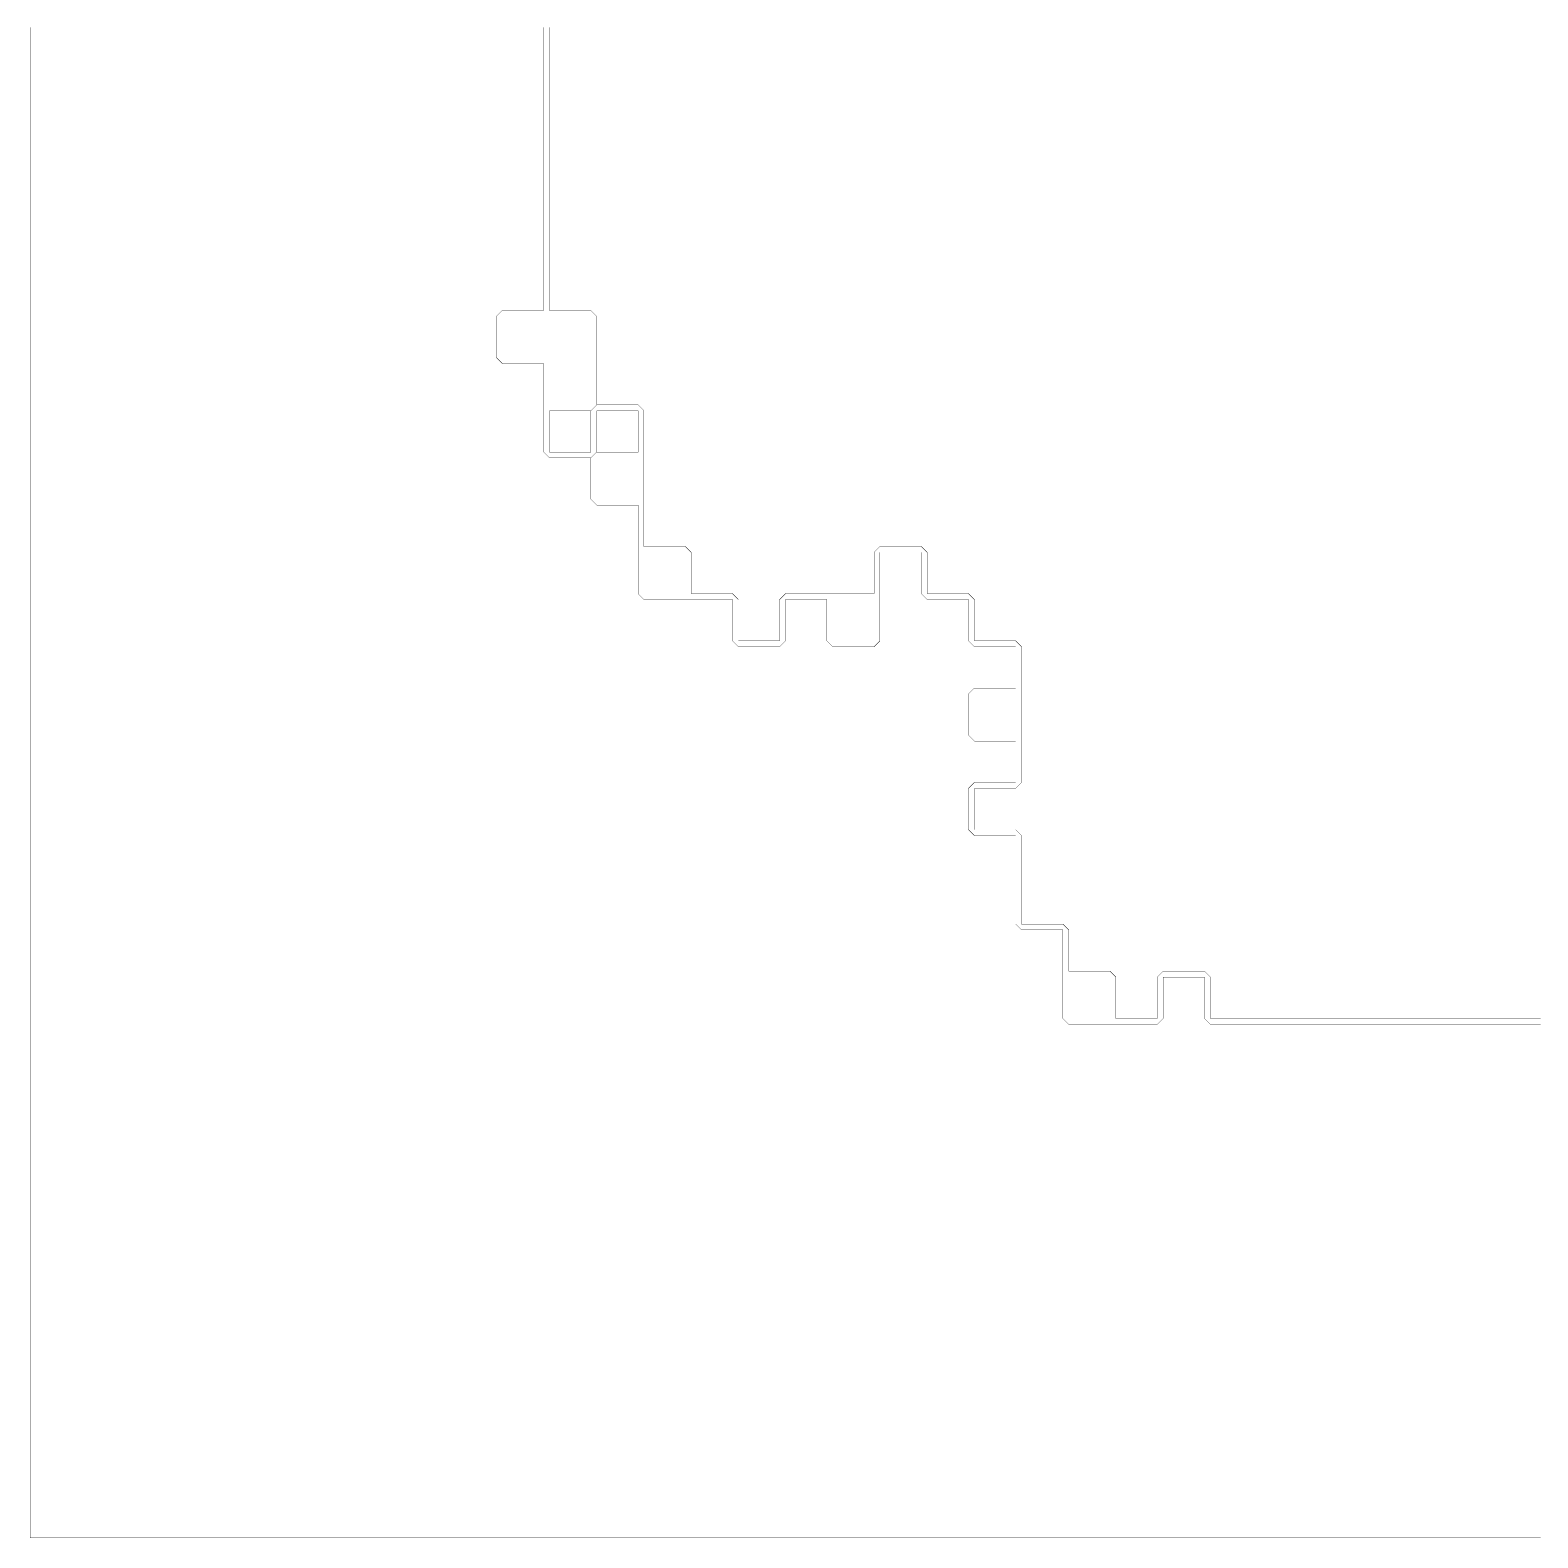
# Model space of a CAD drawing. Header units: metres. Extents: x 0 to 4990, y -4990 to 0.
# Drawn here: x 0 to 2495, y -4990 to -2495 of the extents above; entities that cross this region are included whole.
import ezdxf

# ---------------------------------------------------------------- set-up
doc = ezdxf.new("R2010")
doc.units = ezdxf.units.M
doc.layers.add('conductor', color=1, linetype='Continuous')
doc.layers.add('substrate', color=5, linetype='Continuous')

msp = doc.modelspace()

# ---------------------------------------------------------------- linework, layer by layer
at = {"layer": 'conductor', "const_width": 0.5}
msp.add_lwpolyline([(859.375, -2490.234375), (859.375, -2500), (859.375, -2509.765625), (859.375, -2519.53125), (859.375, -2529.296875), (859.375, -2539.0625), (859.375, -2548.828125), (859.375, -2558.59375), (859.375, -2568.359375), (859.375, -2578.125), (859.375, -2587.890625), (859.375, -2597.65625), (859.375, -2607.421875), (859.375, -2617.1875), (859.375, -2626.953125), (859.375, -2636.71875), (859.375, -2646.484375), (859.375, -2656.25), (859.375, -2666.015625), (859.375, -2675.78125), (859.375, -2685.546875), (859.375, -2695.3125), (859.375, -2705.078125), (859.375, -2714.84375), (859.375, -2724.609375), (859.375, -2734.375), (859.375, -2744.140625), (859.375, -2753.90625), (859.375, -2763.671875), (859.375, -2773.4375), (859.375, -2783.203125), (859.375, -2792.96875), (859.375, -2802.734375), (859.375, -2812.5), (859.375, -2822.265625), (859.375, -2832.03125), (859.375, -2841.796875), (859.375, -2851.5625), (859.375, -2861.328125), (859.375, -2871.09375), (859.375, -2880.859375), (859.375, -2890.625), (859.375, -2900.390625), (859.375, -2910.15625), (859.375, -2919.921875), (859.375, -2929.6875), (859.375, -2939.453125), (859.375, -2949.21875), (859.375, -2958.984375), (869.140625, -2958.984375), (878.90625, -2958.984375), (888.671875, -2958.984375), (898.4375, -2958.984375), (908.203125, -2958.984375), (917.96875, -2958.984375), (927.734375, -2958.984375), (937.5, -2968.75), (937.5, -2978.515625), (937.5, -2988.28125), (937.5, -2998.046875), (937.5, -3007.8125), (937.5, -3017.578125), (937.5, -3027.34375), (937.5, -3037.109375), (937.5, -3046.875), (937.5, -3056.640625), (937.5, -3066.40625), (937.5, -3076.171875), (937.5, -3085.9375), (937.5, -3095.703125), (937.5, -3105.46875), (937.5, -3115.234375), (927.734375, -3125), (917.96875, -3125), (908.203125, -3125), (898.4375, -3125), (888.671875, -3125), (878.90625, -3125), (869.140625, -3125), (859.375, -3125), (859.375, -3134.765625), (859.375, -3144.53125), (859.375, -3154.296875), (859.375, -3164.0625), (859.375, -3173.828125), (859.375, -3183.59375), (859.375, -3193.359375), (869.140625, -3193.359375), (878.90625, -3193.359375), (888.671875, -3193.359375), (898.4375, -3193.359375), (908.203125, -3193.359375), (917.96875, -3193.359375), (927.734375, -3193.359375), (927.734375, -3183.59375), (927.734375, -3173.828125), (927.734375, -3164.0625), (927.734375, -3154.296875), (927.734375, -3144.53125), (927.734375, -3134.765625), (927.734375, -3125), (937.5, -3115.234375), (947.265625, -3115.234375), (957.03125, -3115.234375), (966.796875, -3115.234375), (976.5625, -3115.234375), (986.328125, -3115.234375), (996.09375, -3115.234375), (1005.859375, -3115.234375), (1015.625, -3125), (1015.625, -3134.765625), (1015.625, -3144.53125), (1015.625, -3154.296875), (1015.625, -3164.0625), (1015.625, -3173.828125), (1015.625, -3183.59375), (1015.625, -3193.359375), (1015.625, -3203.125), (1015.625, -3212.890625), (1015.625, -3222.65625), (1015.625, -3232.421875), (1015.625, -3242.1875), (1015.625, -3251.953125), (1015.625, -3261.71875), (1015.625, -3271.484375), (1015.625, -3281.25), (1015.625, -3291.015625), (1015.625, -3300.78125), (1015.625, -3310.546875), (1015.625, -3320.3125), (1015.625, -3330.078125), (1015.625, -3339.84375), (1015.625, -3349.609375), (1025.390625, -3349.609375), (1035.15625, -3349.609375), (1044.921875, -3349.609375), (1054.6875, -3349.609375), (1064.453125, -3349.609375), (1074.21875, -3349.609375), (1083.984375, -3349.609375), (1093.75, -3359.375), (1093.75, -3369.140625), (1093.75, -3378.90625), (1093.75, -3388.671875), (1093.75, -3398.4375), (1093.75, -3408.203125), (1093.75, -3417.96875), (1093.75, -3427.734375), (1103.515625, -3427.734375), (1113.28125, -3427.734375), (1123.046875, -3427.734375), (1132.8125, -3427.734375), (1142.578125, -3427.734375), (1152.34375, -3427.734375), (1162.109375, -3427.734375), (1171.875, -3437.5), (1171.875, -3447.265625), (1171.875, -3457.03125), (1171.875, -3466.796875), (1171.875, -3476.5625), (1171.875, -3486.328125), (1171.875, -3496.09375), (1171.875, -3505.859375), (1181.640625, -3505.859375), (1191.40625, -3505.859375), (1201.171875, -3505.859375), (1210.9375, -3505.859375), (1220.703125, -3505.859375), (1230.46875, -3505.859375), (1240.234375, -3505.859375), (1240.234375, -3496.09375), (1240.234375, -3486.328125), (1240.234375, -3476.5625), (1240.234375, -3466.796875), (1240.234375, -3457.03125), (1240.234375, -3447.265625), (1240.234375, -3437.5), (1250, -3427.734375), (1259.765625, -3427.734375), (1269.53125, -3427.734375), (1279.296875, -3427.734375), (1289.0625, -3427.734375), (1298.828125, -3427.734375), (1308.59375, -3427.734375), (1318.359375, -3427.734375), (1328.125, -3427.734375), (1337.890625, -3427.734375), (1347.65625, -3427.734375), (1357.421875, -3427.734375), (1367.1875, -3427.734375), (1376.953125, -3427.734375), (1386.71875, -3427.734375), (1396.484375, -3427.734375), (1396.484375, -3417.96875), (1396.484375, -3408.203125), (1396.484375, -3398.4375), (1396.484375, -3388.671875), (1396.484375, -3378.90625), (1396.484375, -3369.140625), (1396.484375, -3359.375), (1406.25, -3349.609375), (1416.015625, -3349.609375), (1425.78125, -3349.609375), (1435.546875, -3349.609375), (1445.3125, -3349.609375), (1455.078125, -3349.609375), (1464.84375, -3349.609375), (1474.609375, -3349.609375), (1484.375, -3359.375), (1484.375, -3369.140625), (1484.375, -3378.90625), (1484.375, -3388.671875), (1484.375, -3398.4375), (1484.375, -3408.203125), (1484.375, -3417.96875), (1484.375, -3427.734375), (1494.140625, -3427.734375), (1503.90625, -3427.734375), (1513.671875, -3427.734375), (1523.4375, -3427.734375), (1533.203125, -3427.734375), (1542.96875, -3427.734375), (1552.734375, -3427.734375), (1562.5, -3437.5), (1562.5, -3447.265625), (1562.5, -3457.03125), (1562.5, -3466.796875), (1562.5, -3476.5625), (1562.5, -3486.328125), (1562.5, -3496.09375), (1562.5, -3505.859375), (1572.265625, -3505.859375), (1582.03125, -3505.859375), (1591.796875, -3505.859375), (1601.5625, -3505.859375), (1611.328125, -3505.859375), (1621.09375, -3505.859375), (1630.859375, -3505.859375), (1640.625, -3515.625), (1640.625, -3525.390625), (1640.625, -3535.15625), (1640.625, -3544.921875), (1640.625, -3554.6875), (1640.625, -3564.453125), (1640.625, -3574.21875), (1640.625, -3583.984375), (1640.625, -3593.75), (1640.625, -3603.515625), (1640.625, -3613.28125), (1640.625, -3623.046875), (1640.625, -3632.8125), (1640.625, -3642.578125), (1640.625, -3652.34375), (1640.625, -3662.109375), (1640.625, -3671.875), (1640.625, -3681.640625), (1640.625, -3691.40625), (1640.625, -3701.171875), (1640.625, -3710.9375), (1640.625, -3720.703125), (1640.625, -3730.46875), (1640.625, -3740.234375), (1630.859375, -3750), (1621.09375, -3750), (1611.328125, -3750), (1601.5625, -3750), (1591.796875, -3750), (1582.03125, -3750), (1572.265625, -3750), (1562.5, -3750), (1562.5, -3759.765625), (1562.5, -3769.53125), (1562.5, -3779.296875), (1562.5, -3789.0625), (1562.5, -3798.828125), (1562.5, -3808.59375), (1562.5, -3818.359375), (1572.265625, -3818.359375), (1582.03125, -3818.359375), (1591.796875, -3818.359375), (1601.5625, -3818.359375), (1611.328125, -3818.359375), (1621.09375, -3818.359375), (1630.859375, -3818.359375), (1640.625, -3828.125), (1640.625, -3837.890625), (1640.625, -3847.65625), (1640.625, -3857.421875), (1640.625, -3867.1875), (1640.625, -3876.953125), (1640.625, -3886.71875), (1640.625, -3896.484375), (1640.625, -3906.25), (1640.625, -3916.015625), (1640.625, -3925.78125), (1640.625, -3935.546875), (1640.625, -3945.3125), (1640.625, -3955.078125), (1640.625, -3964.84375), (1640.625, -3974.609375), (1650.390625, -3974.609375), (1660.15625, -3974.609375), (1669.921875, -3974.609375), (1679.6875, -3974.609375), (1689.453125, -3974.609375), (1699.21875, -3974.609375), (1708.984375, -3974.609375), (1718.75, -3984.375), (1718.75, -3994.140625), (1718.75, -4003.90625), (1718.75, -4013.671875), (1718.75, -4023.4375), (1718.75, -4033.203125), (1718.75, -4042.96875), (1718.75, -4052.734375), (1728.515625, -4052.734375), (1738.28125, -4052.734375), (1748.046875, -4052.734375), (1757.8125, -4052.734375), (1767.578125, -4052.734375), (1777.34375, -4052.734375), (1787.109375, -4052.734375), (1796.875, -4062.5), (1796.875, -4072.265625), (1796.875, -4082.03125), (1796.875, -4091.796875), (1796.875, -4101.5625), (1796.875, -4111.328125), (1796.875, -4121.09375), (1796.875, -4130.859375), (1806.640625, -4130.859375), (1816.40625, -4130.859375), (1826.171875, -4130.859375), (1835.9375, -4130.859375), (1845.703125, -4130.859375), (1855.46875, -4130.859375), (1865.234375, -4130.859375), (1865.234375, -4121.09375), (1865.234375, -4111.328125), (1865.234375, -4101.5625), (1865.234375, -4091.796875), (1865.234375, -4082.03125), (1865.234375, -4072.265625), (1865.234375, -4062.5), (1875, -4052.734375), (1884.765625, -4052.734375), (1894.53125, -4052.734375), (1904.296875, -4052.734375), (1914.0625, -4052.734375), (1923.828125, -4052.734375), (1933.59375, -4052.734375), (1943.359375, -4052.734375), (1953.125, -4062.5), (1953.125, -4072.265625), (1953.125, -4082.03125), (1953.125, -4091.796875), (1953.125, -4101.5625), (1953.125, -4111.328125), (1953.125, -4121.09375), (1953.125, -4130.859375), (1962.890625, -4130.859375), (1972.65625, -4130.859375), (1982.421875, -4130.859375), (1992.1875, -4130.859375), (2001.953125, -4130.859375), (2011.71875, -4130.859375), (2021.484375, -4130.859375), (2031.25, -4130.859375), (2041.015625, -4130.859375), (2050.78125, -4130.859375), (2060.546875, -4130.859375), (2070.3125, -4130.859375), (2080.078125, -4130.859375), (2089.84375, -4130.859375), (2099.609375, -4130.859375), (2109.375, -4130.859375), (2119.140625, -4130.859375), (2128.90625, -4130.859375), (2138.671875, -4130.859375), (2148.4375, -4130.859375), (2158.203125, -4130.859375), (2167.96875, -4130.859375), (2177.734375, -4130.859375), (2187.5, -4130.859375), (2197.265625, -4130.859375), (2207.03125, -4130.859375), (2216.796875, -4130.859375), (2226.5625, -4130.859375), (2236.328125, -4130.859375), (2246.09375, -4130.859375), (2255.859375, -4130.859375), (2265.625, -4130.859375), (2275.390625, -4130.859375), (2285.15625, -4130.859375), (2294.921875, -4130.859375), (2304.6875, -4130.859375), (2314.453125, -4130.859375), (2324.21875, -4130.859375), (2333.984375, -4130.859375), (2343.75, -4130.859375), (2353.515625, -4130.859375), (2363.28125, -4130.859375), (2373.046875, -4130.859375), (2382.8125, -4130.859375), (2392.578125, -4130.859375), (2402.34375, -4130.859375), (2412.109375, -4130.859375), (2421.875, -4130.859375), (2431.640625, -4130.859375), (2441.40625, -4130.859375), (2451.171875, -4130.859375), (2460.9375, -4130.859375), (2470.703125, -4130.859375), (2480.46875, -4130.859375), (2490.234375, -4130.859375), (2500, -4130.859375)], dxfattribs=at)
at = {"layer": 'substrate', "const_width": 0.5}
for points in [[(0, -2490.234375), (0, -2500), (0, -2509.765625), (0, -2519.53125), (0, -2529.296875), (0, -2539.0625), (0, -2548.828125), (0, -2558.59375), (0, -2568.359375), (0, -2578.125), (0, -2587.890625), (0, -2597.65625), (0, -2607.421875), (0, -2617.1875), (0, -2626.953125), (0, -2636.71875), (0, -2646.484375), (0, -2656.25), (0, -2666.015625), (0, -2675.78125), (0, -2685.546875), (0, -2695.3125), (0, -2705.078125), (0, -2714.84375), (0, -2724.609375), (0, -2734.375), (0, -2744.140625), (0, -2753.90625), (0, -2763.671875), (0, -2773.4375), (0, -2783.203125), (0, -2792.96875), (0, -2802.734375), (0, -2812.5), (0, -2822.265625), (0, -2832.03125), (0, -2841.796875), (0, -2851.5625), (0, -2861.328125), (0, -2871.09375), (0, -2880.859375), (0, -2890.625), (0, -2900.390625), (0, -2910.15625), (0, -2919.921875), (0, -2929.6875), (0, -2939.453125), (0, -2949.21875), (0, -2958.984375), (0, -2968.75), (0, -2978.515625), (0, -2988.28125), (0, -2998.046875), (0, -3007.8125), (0, -3017.578125), (0, -3027.34375), (0, -3037.109375), (0, -3046.875), (0, -3056.640625), (0, -3066.40625), (0, -3076.171875), (0, -3085.9375), (0, -3095.703125), (0, -3105.46875), (0, -3115.234375), (0, -3125), (0, -3134.765625), (0, -3144.53125), (0, -3154.296875), (0, -3164.0625), (0, -3173.828125), (0, -3183.59375), (0, -3193.359375), (0, -3203.125), (0, -3212.890625), (0, -3222.65625), (0, -3232.421875), (0, -3242.1875), (0, -3251.953125), (0, -3261.71875), (0, -3271.484375), (0, -3281.25), (0, -3291.015625), (0, -3300.78125), (0, -3310.546875), (0, -3320.3125), (0, -3330.078125), (0, -3339.84375), (0, -3349.609375), (0, -3359.375), (0, -3369.140625), (0, -3378.90625), (0, -3388.671875), (0, -3398.4375), (0, -3408.203125), (0, -3417.96875), (0, -3427.734375), (0, -3437.5), (0, -3447.265625), (0, -3457.03125), (0, -3466.796875), (0, -3476.5625), (0, -3486.328125), (0, -3496.09375), (0, -3505.859375), (0, -3515.625), (0, -3525.390625), (0, -3535.15625), (0, -3544.921875), (0, -3554.6875), (0, -3564.453125), (0, -3574.21875), (0, -3583.984375), (0, -3593.75), (0, -3603.515625), (0, -3613.28125), (0, -3623.046875), (0, -3632.8125), (0, -3642.578125), (0, -3652.34375), (0, -3662.109375), (0, -3671.875), (0, -3681.640625), (0, -3691.40625), (0, -3701.171875), (0, -3710.9375), (0, -3720.703125), (0, -3730.46875), (0, -3740.234375), (0, -3750), (0, -3759.765625), (0, -3769.53125), (0, -3779.296875), (0, -3789.0625), (0, -3798.828125), (0, -3808.59375), (0, -3818.359375), (0, -3828.125), (0, -3837.890625), (0, -3847.65625), (0, -3857.421875), (0, -3867.1875), (0, -3876.953125), (0, -3886.71875), (0, -3896.484375), (0, -3906.25), (0, -3916.015625), (0, -3925.78125), (0, -3935.546875), (0, -3945.3125), (0, -3955.078125), (0, -3964.84375), (0, -3974.609375), (0, -3984.375), (0, -3994.140625), (0, -4003.90625), (0, -4013.671875), (0, -4023.4375), (0, -4033.203125), (0, -4042.96875), (0, -4052.734375), (0, -4062.5), (0, -4072.265625), (0, -4082.03125), (0, -4091.796875), (0, -4101.5625), (0, -4111.328125), (0, -4121.09375), (0, -4130.859375), (0, -4140.625), (0, -4150.390625), (0, -4160.15625), (0, -4169.921875), (0, -4179.6875), (0, -4189.453125), (0, -4199.21875), (0, -4208.984375), (0, -4218.75), (0, -4228.515625), (0, -4238.28125), (0, -4248.046875), (0, -4257.8125), (0, -4267.578125), (0, -4277.34375), (0, -4287.109375), (0, -4296.875), (0, -4306.640625), (0, -4316.40625), (0, -4326.171875), (0, -4335.9375), (0, -4345.703125), (0, -4355.46875), (0, -4365.234375), (0, -4375), (0, -4384.765625), (0, -4394.53125), (0, -4404.296875), (0, -4414.0625), (0, -4423.828125), (0, -4433.59375), (0, -4443.359375), (0, -4453.125), (0, -4462.890625), (0, -4472.65625), (0, -4482.421875), (0, -4492.1875), (0, -4501.953125), (0, -4511.71875), (0, -4521.484375), (0, -4531.25), (0, -4541.015625), (0, -4550.78125), (0, -4560.546875), (0, -4570.3125), (0, -4580.078125), (0, -4589.84375), (0, -4599.609375), (0, -4609.375), (0, -4619.140625), (0, -4628.90625), (0, -4638.671875), (0, -4648.4375), (0, -4658.203125), (0, -4667.96875), (0, -4677.734375), (0, -4687.5), (0, -4697.265625), (0, -4707.03125), (0, -4716.796875), (0, -4726.5625), (0, -4736.328125), (0, -4746.09375), (0, -4755.859375), (0, -4765.625), (0, -4775.390625), (0, -4785.15625), (0, -4794.921875), (0, -4804.6875), (0, -4814.453125), (0, -4824.21875), (0, -4833.984375), (0, -4843.75), (0, -4853.515625), (0, -4863.28125), (0, -4873.046875), (0, -4882.8125), (0, -4892.578125), (0, -4902.34375), (0, -4912.109375), (0, -4921.875), (0, -4931.640625), (0, -4941.40625), (0, -4951.171875), (0, -4960.9375), (0, -4970.703125), (0, -4980.46875), (0, -4990.234375), (9.765625, -4990.234375), (19.53125, -4990.234375), (29.296875, -4990.234375), (39.0625, -4990.234375), (48.828125, -4990.234375), (58.59375, -4990.234375), (68.359375, -4990.234375), (78.125, -4990.234375), (87.890625, -4990.234375), (97.65625, -4990.234375), (107.421875, -4990.234375), (117.1875, -4990.234375), (126.953125, -4990.234375), (136.71875, -4990.234375), (146.484375, -4990.234375), (156.25, -4990.234375), (166.015625, -4990.234375), (175.78125, -4990.234375), (185.546875, -4990.234375), (195.3125, -4990.234375), (205.078125, -4990.234375), (214.84375, -4990.234375), (224.609375, -4990.234375), (234.375, -4990.234375), (244.140625, -4990.234375), (253.90625, -4990.234375), (263.671875, -4990.234375), (273.4375, -4990.234375), (283.203125, -4990.234375), (292.96875, -4990.234375), (302.734375, -4990.234375), (312.5, -4990.234375), (322.265625, -4990.234375), (332.03125, -4990.234375), (341.796875, -4990.234375), (351.5625, -4990.234375), (361.328125, -4990.234375), (371.09375, -4990.234375), (380.859375, -4990.234375), (390.625, -4990.234375), (400.390625, -4990.234375), (410.15625, -4990.234375), (419.921875, -4990.234375), (429.6875, -4990.234375), (439.453125, -4990.234375), (449.21875, -4990.234375), (458.984375, -4990.234375), (468.75, -4990.234375), (478.515625, -4990.234375), (488.28125, -4990.234375), (498.046875, -4990.234375), (507.8125, -4990.234375), (517.578125, -4990.234375), (527.34375, -4990.234375), (537.109375, -4990.234375), (546.875, -4990.234375), (556.640625, -4990.234375), (566.40625, -4990.234375), (576.171875, -4990.234375), (585.9375, -4990.234375), (595.703125, -4990.234375), (605.46875, -4990.234375), (615.234375, -4990.234375), (625, -4990.234375), (634.765625, -4990.234375), (644.53125, -4990.234375), (654.296875, -4990.234375), (664.0625, -4990.234375), (673.828125, -4990.234375), (683.59375, -4990.234375), (693.359375, -4990.234375), (703.125, -4990.234375), (712.890625, -4990.234375), (722.65625, -4990.234375), (732.421875, -4990.234375), (742.1875, -4990.234375), (751.953125, -4990.234375), (761.71875, -4990.234375), (771.484375, -4990.234375), (781.25, -4990.234375), (791.015625, -4990.234375), (800.78125, -4990.234375), (810.546875, -4990.234375), (820.3125, -4990.234375), (830.078125, -4990.234375), (839.84375, -4990.234375), (849.609375, -4990.234375), (859.375, -4990.234375), (869.140625, -4990.234375), (878.90625, -4990.234375), (888.671875, -4990.234375), (898.4375, -4990.234375), (908.203125, -4990.234375), (917.96875, -4990.234375), (927.734375, -4990.234375), (937.5, -4990.234375), (947.265625, -4990.234375), (957.03125, -4990.234375), (966.796875, -4990.234375), (976.5625, -4990.234375), (986.328125, -4990.234375), (996.09375, -4990.234375), (1005.859375, -4990.234375), (1015.625, -4990.234375), (1025.390625, -4990.234375), (1035.15625, -4990.234375), (1044.921875, -4990.234375), (1054.6875, -4990.234375), (1064.453125, -4990.234375), (1074.21875, -4990.234375), (1083.984375, -4990.234375), (1093.75, -4990.234375), (1103.515625, -4990.234375), (1113.28125, -4990.234375), (1123.046875, -4990.234375), (1132.8125, -4990.234375), (1142.578125, -4990.234375), (1152.34375, -4990.234375), (1162.109375, -4990.234375), (1171.875, -4990.234375), (1181.640625, -4990.234375), (1191.40625, -4990.234375), (1201.171875, -4990.234375), (1210.9375, -4990.234375), (1220.703125, -4990.234375), (1230.46875, -4990.234375), (1240.234375, -4990.234375), (1250, -4990.234375), (1259.765625, -4990.234375), (1269.53125, -4990.234375), (1279.296875, -4990.234375), (1289.0625, -4990.234375), (1298.828125, -4990.234375), (1308.59375, -4990.234375), (1318.359375, -4990.234375), (1328.125, -4990.234375), (1337.890625, -4990.234375), (1347.65625, -4990.234375), (1357.421875, -4990.234375), (1367.1875, -4990.234375), (1376.953125, -4990.234375), (1386.71875, -4990.234375), (1396.484375, -4990.234375), (1406.25, -4990.234375), (1416.015625, -4990.234375), (1425.78125, -4990.234375), (1435.546875, -4990.234375), (1445.3125, -4990.234375), (1455.078125, -4990.234375), (1464.84375, -4990.234375), (1474.609375, -4990.234375), (1484.375, -4990.234375), (1494.140625, -4990.234375), (1503.90625, -4990.234375), (1513.671875, -4990.234375), (1523.4375, -4990.234375), (1533.203125, -4990.234375), (1542.96875, -4990.234375), (1552.734375, -4990.234375), (1562.5, -4990.234375), (1572.265625, -4990.234375), (1582.03125, -4990.234375), (1591.796875, -4990.234375), (1601.5625, -4990.234375), (1611.328125, -4990.234375), (1621.09375, -4990.234375), (1630.859375, -4990.234375), (1640.625, -4990.234375), (1650.390625, -4990.234375), (1660.15625, -4990.234375), (1669.921875, -4990.234375), (1679.6875, -4990.234375), (1689.453125, -4990.234375), (1699.21875, -4990.234375), (1708.984375, -4990.234375), (1718.75, -4990.234375), (1728.515625, -4990.234375), (1738.28125, -4990.234375), (1748.046875, -4990.234375), (1757.8125, -4990.234375), (1767.578125, -4990.234375), (1777.34375, -4990.234375), (1787.109375, -4990.234375), (1796.875, -4990.234375), (1806.640625, -4990.234375), (1816.40625, -4990.234375), (1826.171875, -4990.234375), (1835.9375, -4990.234375), (1845.703125, -4990.234375), (1855.46875, -4990.234375), (1865.234375, -4990.234375), (1875, -4990.234375), (1884.765625, -4990.234375), (1894.53125, -4990.234375), (1904.296875, -4990.234375), (1914.0625, -4990.234375), (1923.828125, -4990.234375), (1933.59375, -4990.234375), (1943.359375, -4990.234375), (1953.125, -4990.234375), (1962.890625, -4990.234375), (1972.65625, -4990.234375), (1982.421875, -4990.234375), (1992.1875, -4990.234375), (2001.953125, -4990.234375), (2011.71875, -4990.234375), (2021.484375, -4990.234375), (2031.25, -4990.234375), (2041.015625, -4990.234375), (2050.78125, -4990.234375), (2060.546875, -4990.234375), (2070.3125, -4990.234375), (2080.078125, -4990.234375), (2089.84375, -4990.234375), (2099.609375, -4990.234375), (2109.375, -4990.234375), (2119.140625, -4990.234375), (2128.90625, -4990.234375), (2138.671875, -4990.234375), (2148.4375, -4990.234375), (2158.203125, -4990.234375), (2167.96875, -4990.234375), (2177.734375, -4990.234375), (2187.5, -4990.234375), (2197.265625, -4990.234375), (2207.03125, -4990.234375), (2216.796875, -4990.234375), (2226.5625, -4990.234375), (2236.328125, -4990.234375), (2246.09375, -4990.234375), (2255.859375, -4990.234375), (2265.625, -4990.234375), (2275.390625, -4990.234375), (2285.15625, -4990.234375), (2294.921875, -4990.234375), (2304.6875, -4990.234375), (2314.453125, -4990.234375), (2324.21875, -4990.234375), (2333.984375, -4990.234375), (2343.75, -4990.234375), (2353.515625, -4990.234375), (2363.28125, -4990.234375), (2373.046875, -4990.234375), (2382.8125, -4990.234375), (2392.578125, -4990.234375), (2402.34375, -4990.234375), (2412.109375, -4990.234375), (2421.875, -4990.234375), (2431.640625, -4990.234375), (2441.40625, -4990.234375), (2451.171875, -4990.234375), (2460.9375, -4990.234375), (2470.703125, -4990.234375), (2480.46875, -4990.234375), (2490.234375, -4990.234375), (2500, -4990.234375)], [(2500, -4140.625), (2490.234375, -4140.625), (2480.46875, -4140.625), (2470.703125, -4140.625), (2460.9375, -4140.625), (2451.171875, -4140.625), (2441.40625, -4140.625), (2431.640625, -4140.625), (2421.875, -4140.625), (2412.109375, -4140.625), (2402.34375, -4140.625), (2392.578125, -4140.625), (2382.8125, -4140.625), (2373.046875, -4140.625), (2363.28125, -4140.625), (2353.515625, -4140.625), (2343.75, -4140.625), (2333.984375, -4140.625), (2324.21875, -4140.625), (2314.453125, -4140.625), (2304.6875, -4140.625), (2294.921875, -4140.625), (2285.15625, -4140.625), (2275.390625, -4140.625), (2265.625, -4140.625), (2255.859375, -4140.625), (2246.09375, -4140.625), (2236.328125, -4140.625), (2226.5625, -4140.625), (2216.796875, -4140.625), (2207.03125, -4140.625), (2197.265625, -4140.625), (2187.5, -4140.625), (2177.734375, -4140.625), (2167.96875, -4140.625), (2158.203125, -4140.625), (2148.4375, -4140.625), (2138.671875, -4140.625), (2128.90625, -4140.625), (2119.140625, -4140.625), (2109.375, -4140.625), (2099.609375, -4140.625), (2089.84375, -4140.625), (2080.078125, -4140.625), (2070.3125, -4140.625), (2060.546875, -4140.625), (2050.78125, -4140.625), (2041.015625, -4140.625), (2031.25, -4140.625), (2021.484375, -4140.625), (2011.71875, -4140.625), (2001.953125, -4140.625), (1992.1875, -4140.625), (1982.421875, -4140.625), (1972.65625, -4140.625), (1962.890625, -4140.625), (1953.125, -4140.625), (1943.359375, -4130.859375), (1943.359375, -4121.09375), (1943.359375, -4111.328125), (1943.359375, -4101.5625), (1943.359375, -4091.796875), (1943.359375, -4082.03125), (1943.359375, -4072.265625), (1943.359375, -4062.5), (1933.59375, -4062.5), (1923.828125, -4062.5), (1914.0625, -4062.5), (1904.296875, -4062.5), (1894.53125, -4062.5), (1884.765625, -4062.5), (1875, -4062.5), (1875, -4072.265625), (1875, -4082.03125), (1875, -4091.796875), (1875, -4101.5625), (1875, -4111.328125), (1875, -4121.09375), (1875, -4130.859375), (1865.234375, -4140.625), (1855.46875, -4140.625), (1845.703125, -4140.625), (1835.9375, -4140.625), (1826.171875, -4140.625), (1816.40625, -4140.625), (1806.640625, -4140.625), (1796.875, -4140.625), (1787.109375, -4140.625), (1777.34375, -4140.625), (1767.578125, -4140.625), (1757.8125, -4140.625), (1748.046875, -4140.625), (1738.28125, -4140.625), (1728.515625, -4140.625), (1718.75, -4140.625), (1708.984375, -4130.859375), (1708.984375, -4121.09375), (1708.984375, -4111.328125), (1708.984375, -4101.5625), (1708.984375, -4091.796875), (1708.984375, -4082.03125), (1708.984375, -4072.265625), (1708.984375, -4062.5), (1708.984375, -4052.734375), (1708.984375, -4042.96875), (1708.984375, -4033.203125), (1708.984375, -4023.4375), (1708.984375, -4013.671875), (1708.984375, -4003.90625), (1708.984375, -3994.140625), (1708.984375, -3984.375), (1699.21875, -3984.375), (1689.453125, -3984.375), (1679.6875, -3984.375), (1669.921875, -3984.375), (1660.15625, -3984.375), (1650.390625, -3984.375), (1640.625, -3984.375), (1630.859375, -3974.609375), (1630.859375, -3964.84375), (1630.859375, -3955.078125), (1630.859375, -3945.3125), (1630.859375, -3935.546875), (1630.859375, -3925.78125), (1630.859375, -3916.015625), (1630.859375, -3906.25), (1630.859375, -3896.484375), (1630.859375, -3886.71875), (1630.859375, -3876.953125), (1630.859375, -3867.1875), (1630.859375, -3857.421875), (1630.859375, -3847.65625), (1630.859375, -3837.890625), (1630.859375, -3828.125), (1621.09375, -3828.125), (1611.328125, -3828.125), (1601.5625, -3828.125), (1591.796875, -3828.125), (1582.03125, -3828.125), (1572.265625, -3828.125), (1562.5, -3828.125), (1552.734375, -3818.359375), (1552.734375, -3808.59375), (1552.734375, -3798.828125), (1552.734375, -3789.0625), (1552.734375, -3779.296875), (1552.734375, -3769.53125), (1552.734375, -3759.765625), (1552.734375, -3750), (1562.5, -3740.234375), (1572.265625, -3740.234375), (1582.03125, -3740.234375), (1591.796875, -3740.234375), (1601.5625, -3740.234375), (1611.328125, -3740.234375), (1621.09375, -3740.234375), (1630.859375, -3740.234375), (1630.859375, -3730.46875), (1630.859375, -3720.703125), (1630.859375, -3710.9375), (1630.859375, -3701.171875), (1630.859375, -3691.40625), (1630.859375, -3681.640625), (1630.859375, -3671.875), (1621.09375, -3671.875), (1611.328125, -3671.875), (1601.5625, -3671.875), (1591.796875, -3671.875), (1582.03125, -3671.875), (1572.265625, -3671.875), (1562.5, -3671.875), (1552.734375, -3662.109375), (1552.734375, -3652.34375), (1552.734375, -3642.578125), (1552.734375, -3632.8125), (1552.734375, -3623.046875), (1552.734375, -3613.28125), (1552.734375, -3603.515625), (1552.734375, -3593.75), (1562.5, -3583.984375), (1572.265625, -3583.984375), (1582.03125, -3583.984375), (1591.796875, -3583.984375), (1601.5625, -3583.984375), (1611.328125, -3583.984375), (1621.09375, -3583.984375), (1630.859375, -3583.984375), (1630.859375, -3574.21875), (1630.859375, -3564.453125), (1630.859375, -3554.6875), (1630.859375, -3544.921875), (1630.859375, -3535.15625), (1630.859375, -3525.390625), (1630.859375, -3515.625), (1621.09375, -3515.625), (1611.328125, -3515.625), (1601.5625, -3515.625), (1591.796875, -3515.625), (1582.03125, -3515.625), (1572.265625, -3515.625), (1562.5, -3515.625), (1552.734375, -3505.859375), (1552.734375, -3496.09375), (1552.734375, -3486.328125), (1552.734375, -3476.5625), (1552.734375, -3466.796875), (1552.734375, -3457.03125), (1552.734375, -3447.265625), (1552.734375, -3437.5), (1542.96875, -3437.5), (1533.203125, -3437.5), (1523.4375, -3437.5), (1513.671875, -3437.5), (1503.90625, -3437.5), (1494.140625, -3437.5), (1484.375, -3437.5), (1474.609375, -3427.734375), (1474.609375, -3417.96875), (1474.609375, -3408.203125), (1474.609375, -3398.4375), (1474.609375, -3388.671875), (1474.609375, -3378.90625), (1474.609375, -3369.140625), (1474.609375, -3359.375), (1464.84375, -3359.375), (1455.078125, -3359.375), (1445.3125, -3359.375), (1435.546875, -3359.375), (1425.78125, -3359.375), (1416.015625, -3359.375), (1406.25, -3359.375), (1406.25, -3369.140625), (1406.25, -3378.90625), (1406.25, -3388.671875), (1406.25, -3398.4375), (1406.25, -3408.203125), (1406.25, -3417.96875), (1406.25, -3427.734375), (1406.25, -3437.5), (1406.25, -3447.265625), (1406.25, -3457.03125), (1406.25, -3466.796875), (1406.25, -3476.5625), (1406.25, -3486.328125), (1406.25, -3496.09375), (1406.25, -3505.859375), (1396.484375, -3515.625), (1386.71875, -3515.625), (1376.953125, -3515.625), (1367.1875, -3515.625), (1357.421875, -3515.625), (1347.65625, -3515.625), (1337.890625, -3515.625), (1328.125, -3515.625), (1318.359375, -3505.859375), (1318.359375, -3496.09375), (1318.359375, -3486.328125), (1318.359375, -3476.5625), (1318.359375, -3466.796875), (1318.359375, -3457.03125), (1318.359375, -3447.265625), (1318.359375, -3437.5), (1308.59375, -3437.5), (1298.828125, -3437.5), (1289.0625, -3437.5), (1279.296875, -3437.5), (1269.53125, -3437.5), (1259.765625, -3437.5), (1250, -3437.5), (1250, -3447.265625), (1250, -3457.03125), (1250, -3466.796875), (1250, -3476.5625), (1250, -3486.328125), (1250, -3496.09375), (1250, -3505.859375), (1240.234375, -3515.625), (1230.46875, -3515.625), (1220.703125, -3515.625), (1210.9375, -3515.625), (1201.171875, -3515.625), (1191.40625, -3515.625), (1181.640625, -3515.625), (1171.875, -3515.625), (1162.109375, -3505.859375), (1162.109375, -3496.09375), (1162.109375, -3486.328125), (1162.109375, -3476.5625), (1162.109375, -3466.796875), (1162.109375, -3457.03125), (1162.109375, -3447.265625), (1162.109375, -3437.5), (1152.34375, -3437.5), (1142.578125, -3437.5), (1132.8125, -3437.5), (1123.046875, -3437.5), (1113.28125, -3437.5), (1103.515625, -3437.5), (1093.75, -3437.5), (1083.984375, -3437.5), (1074.21875, -3437.5), (1064.453125, -3437.5), (1054.6875, -3437.5), (1044.921875, -3437.5), (1035.15625, -3437.5), (1025.390625, -3437.5), (1015.625, -3437.5), (1005.859375, -3427.734375), (1005.859375, -3417.96875), (1005.859375, -3408.203125), (1005.859375, -3398.4375), (1005.859375, -3388.671875), (1005.859375, -3378.90625), (1005.859375, -3369.140625), (1005.859375, -3359.375), (1005.859375, -3349.609375), (1005.859375, -3339.84375), (1005.859375, -3330.078125), (1005.859375, -3320.3125), (1005.859375, -3310.546875), (1005.859375, -3300.78125), (1005.859375, -3291.015625), (1005.859375, -3281.25), (996.09375, -3281.25), (986.328125, -3281.25), (976.5625, -3281.25), (966.796875, -3281.25), (957.03125, -3281.25), (947.265625, -3281.25), (937.5, -3281.25), (927.734375, -3271.484375), (927.734375, -3261.71875), (927.734375, -3251.953125), (927.734375, -3242.1875), (927.734375, -3232.421875), (927.734375, -3222.65625), (927.734375, -3212.890625), (927.734375, -3203.125), (937.5, -3193.359375), (947.265625, -3193.359375), (957.03125, -3193.359375), (966.796875, -3193.359375), (976.5625, -3193.359375), (986.328125, -3193.359375), (996.09375, -3193.359375), (1005.859375, -3193.359375), (1005.859375, -3183.59375), (1005.859375, -3173.828125), (1005.859375, -3164.0625), (1005.859375, -3154.296875), (1005.859375, -3144.53125), (1005.859375, -3134.765625), (1005.859375, -3125), (996.09375, -3125), (986.328125, -3125), (976.5625, -3125), (966.796875, -3125), (957.03125, -3125), (947.265625, -3125), (937.5, -3125), (937.5, -3134.765625), (937.5, -3144.53125), (937.5, -3154.296875), (937.5, -3164.0625), (937.5, -3173.828125), (937.5, -3183.59375), (937.5, -3193.359375), (927.734375, -3203.125), (917.96875, -3203.125), (908.203125, -3203.125), (898.4375, -3203.125), (888.671875, -3203.125), (878.90625, -3203.125), (869.140625, -3203.125), (859.375, -3203.125), (849.609375, -3193.359375), (849.609375, -3183.59375), (849.609375, -3173.828125), (849.609375, -3164.0625), (849.609375, -3154.296875), (849.609375, -3144.53125), (849.609375, -3134.765625), (849.609375, -3125), (849.609375, -3115.234375), (849.609375, -3105.46875), (849.609375, -3095.703125), (849.609375, -3085.9375), (849.609375, -3076.171875), (849.609375, -3066.40625), (849.609375, -3056.640625), (849.609375, -3046.875), (839.84375, -3046.875), (830.078125, -3046.875), (820.3125, -3046.875), (810.546875, -3046.875), (800.78125, -3046.875), (791.015625, -3046.875), (781.25, -3046.875), (771.484375, -3037.109375), (771.484375, -3027.34375), (771.484375, -3017.578125), (771.484375, -3007.8125), (771.484375, -2998.046875), (771.484375, -2988.28125), (771.484375, -2978.515625), (771.484375, -2968.75), (781.25, -2958.984375), (791.015625, -2958.984375), (800.78125, -2958.984375), (810.546875, -2958.984375), (820.3125, -2958.984375), (830.078125, -2958.984375), (839.84375, -2958.984375), (849.609375, -2958.984375), (849.609375, -2949.21875), (849.609375, -2939.453125), (849.609375, -2929.6875), (849.609375, -2919.921875), (849.609375, -2910.15625), (849.609375, -2900.390625), (849.609375, -2890.625), (849.609375, -2880.859375), (849.609375, -2871.09375), (849.609375, -2861.328125), (849.609375, -2851.5625), (849.609375, -2841.796875), (849.609375, -2832.03125), (849.609375, -2822.265625), (849.609375, -2812.5), (849.609375, -2802.734375), (849.609375, -2792.96875), (849.609375, -2783.203125), (849.609375, -2773.4375), (849.609375, -2763.671875), (849.609375, -2753.90625), (849.609375, -2744.140625), (849.609375, -2734.375), (849.609375, -2724.609375), (849.609375, -2714.84375), (849.609375, -2705.078125), (849.609375, -2695.3125), (849.609375, -2685.546875), (849.609375, -2675.78125), (849.609375, -2666.015625), (849.609375, -2656.25), (849.609375, -2646.484375), (849.609375, -2636.71875), (849.609375, -2626.953125), (849.609375, -2617.1875), (849.609375, -2607.421875), (849.609375, -2597.65625), (849.609375, -2587.890625), (849.609375, -2578.125), (849.609375, -2568.359375), (849.609375, -2558.59375), (849.609375, -2548.828125), (849.609375, -2539.0625), (849.609375, -2529.296875), (849.609375, -2519.53125), (849.609375, -2509.765625), (849.609375, -2500), (849.609375, -2490.234375)]]:
    msp.add_lwpolyline(points, dxfattribs=at)

doc.saveas('drawing.dxf')
